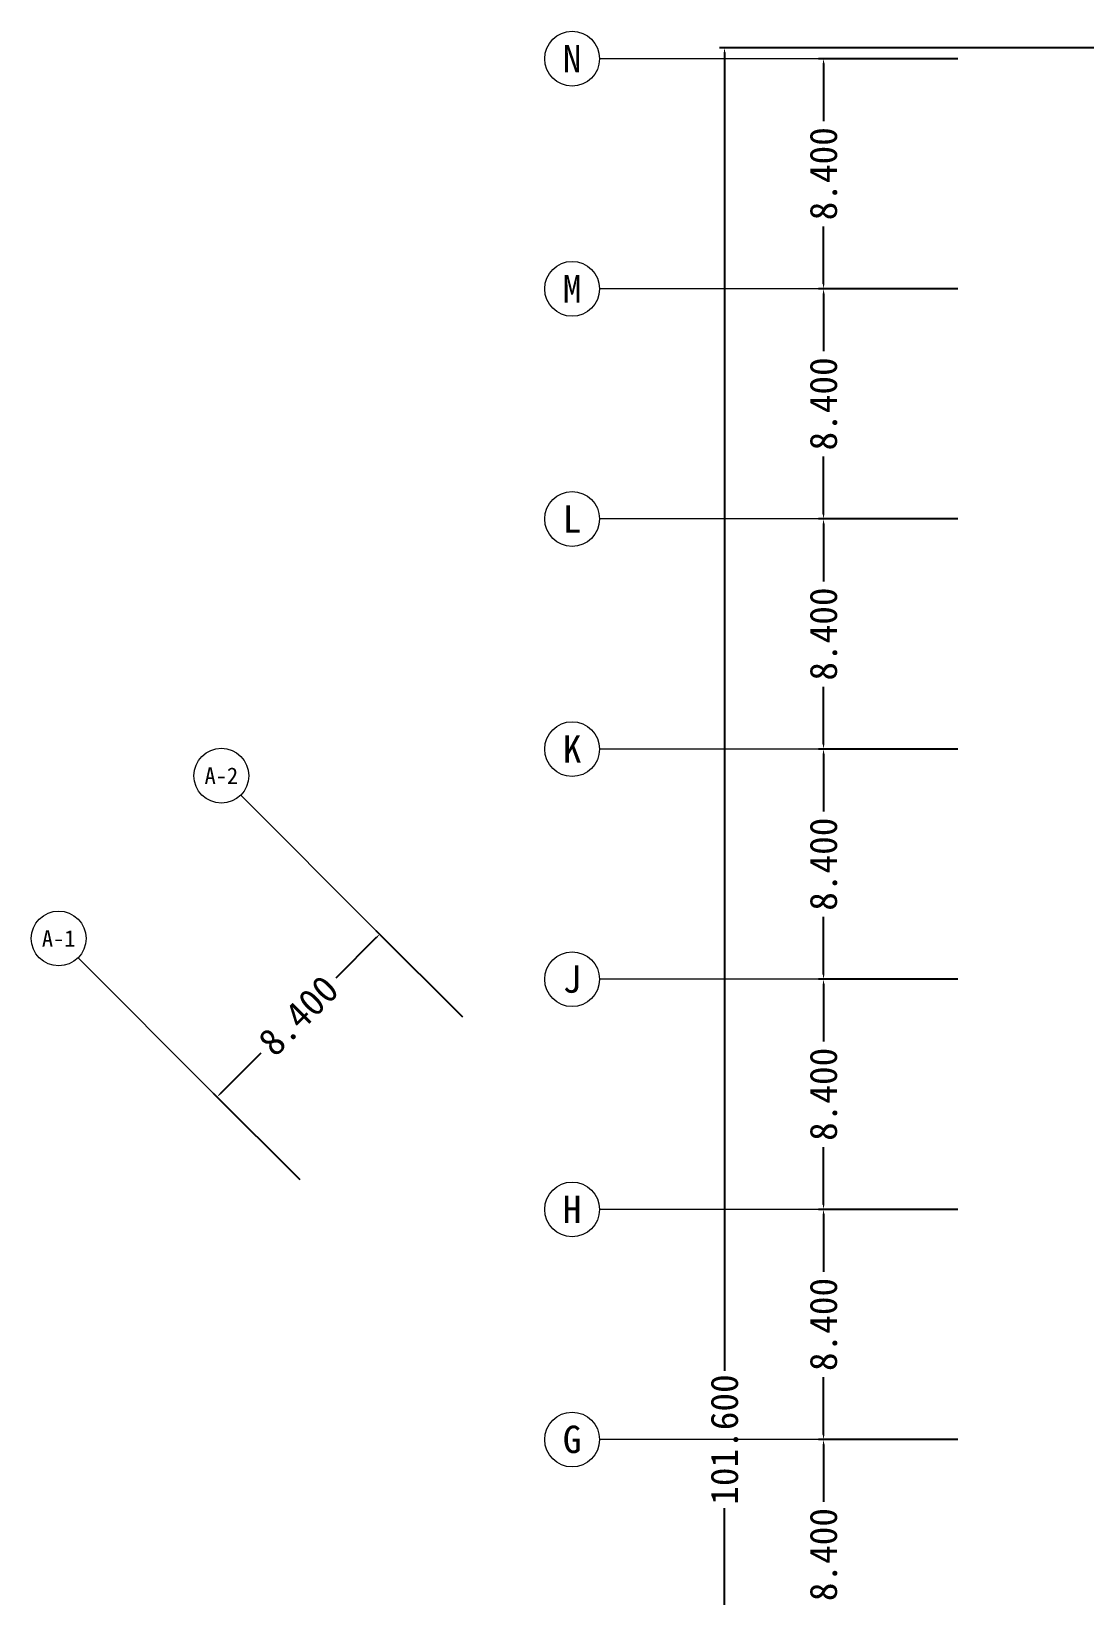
# Model space of a CAD drawing. Header units: metres. Extents: x -302 to 587, y -65 to 94.
# Drawn here: x -302.1 to -263.7, y 12.5 to 69.6 of the extents above; entities that cross this region are included whole.
import ezdxf

# ---------------------------------------------------------------- set-up
doc = ezdxf.new("R2010")
doc.units = ezdxf.units.M
doc.layers.add('PUB_TEXT', color=7, linetype='Continuous', lineweight=9)
doc.styles.add('mystyle', font='', dxfattribs={"height": 1})
doc.styles.get('mystyle').set_extended_font_data('SimSun')
doc.dimstyles.new('myyyy', dxfattribs={"dimtxt": 1, "dimasz": 0.18, "dimexe": 0.18, "dimexo": 0.0625, "dimgap": 0.09, "dimtad": 0, "dimtoh": 1, "dimdec": 3, "dimrnd": 0.001, "dimzin": 0, "dimdsep": 46, "dimtxsty": 'Standard', "dimcen": 0.09, "dimadec": 0, "dimazin": 0, "dimtfac": 1, "dimtdec": 3, "dimtofl": 0, "dimtmove": 0, "dimatfit": 3, "dimfxl": 1, "dimtolj": 1, "dimtzin": 0, "dimarcsym": 0})

# ---------------------------------------------------------------- blocks, each defined once
blk = doc.blocks.new('*D3')
at = {"layer": 'Defpoints', "color": 0, "ltscale": 0.05, "transparency": 16777216}
for p in [(-268.251, 68.56), (-273.217, 60.16), (-268.251, 60.16)]:
    blk.add_point(p, dxfattribs=at)
at = {"layer": 'PUB_TEXT', "color": 0, "lineweight": -2, "ltscale": 0.05, "transparency": 16777216}
for p, q in [((-268.314, 68.56), (-273.397, 68.56)), ((-273.217, 68.38), (-273.217, 66.283)), ((-273.217, 60.34), (-273.217, 62.436)), ((-268.314, 60.16), (-273.397, 60.16))]:
    blk.add_line(p, q, dxfattribs=at)
at = {"layer": 'PUB_TEXT', "color": 0, "ltscale": 0.05, "transparency": 16777216}
for points in [[(-273.247, 68.38), (-273.187, 68.38), (-273.217, 68.56)], [(-273.247, 60.34), (-273.187, 60.34), (-273.217, 60.16)]]:
    blk.add_solid(points, dxfattribs=at)
at = {"layer": 'PUB_TEXT', "color": 0, "ltscale": 0.05, "transparency": 16777216, "insert": (-273.217, 64.36), "char_height": 1, "attachment_point": 5, "rotation": 90}
blk.add_mtext('\\A1;8.400', dxfattribs=at)
blk = doc.blocks.new('*D4')
at = {"layer": 'Defpoints', "color": 0, "ltscale": 0.05, "transparency": 16777216}
for p in [(-268.251, 60.16), (-273.217, 51.76), (-268.251, 51.76)]:
    blk.add_point(p, dxfattribs=at)
at = {"layer": 'PUB_TEXT', "color": 0, "lineweight": -2, "ltscale": 0.05, "transparency": 16777216}
for p, q in [((-268.314, 60.16), (-273.397, 60.16)), ((-273.217, 59.98), (-273.217, 57.883)), ((-273.217, 51.94), (-273.217, 54.036)), ((-268.314, 51.76), (-273.397, 51.76))]:
    blk.add_line(p, q, dxfattribs=at)
at = {"layer": 'PUB_TEXT', "color": 0, "ltscale": 0.05, "transparency": 16777216}
for points in [[(-273.247, 59.98), (-273.187, 59.98), (-273.217, 60.16)], [(-273.247, 51.94), (-273.187, 51.94), (-273.217, 51.76)]]:
    blk.add_solid(points, dxfattribs=at)
at = {"layer": 'PUB_TEXT', "color": 0, "ltscale": 0.05, "transparency": 16777216, "insert": (-273.217, 55.96), "char_height": 1, "attachment_point": 5, "rotation": 90}
blk.add_mtext('\\A1;8.400', dxfattribs=at)
blk = doc.blocks.new('*D5')
at = {"layer": 'Defpoints', "color": 0, "ltscale": 0.05, "transparency": 16777216}
for p in [(-268.251, 51.76), (-273.217, 43.36), (-268.251, 43.36)]:
    blk.add_point(p, dxfattribs=at)
at = {"layer": 'PUB_TEXT', "color": 0, "lineweight": -2, "ltscale": 0.05, "transparency": 16777216}
for p, q in [((-268.314, 51.76), (-273.397, 51.76)), ((-273.217, 51.58), (-273.217, 49.483)), ((-273.217, 43.54), (-273.217, 45.636)), ((-268.314, 43.36), (-273.397, 43.36))]:
    blk.add_line(p, q, dxfattribs=at)
at = {"layer": 'PUB_TEXT', "color": 0, "ltscale": 0.05, "transparency": 16777216}
for points in [[(-273.247, 51.58), (-273.187, 51.58), (-273.217, 51.76)], [(-273.247, 43.54), (-273.187, 43.54), (-273.217, 43.36)]]:
    blk.add_solid(points, dxfattribs=at)
at = {"layer": 'PUB_TEXT', "color": 0, "ltscale": 0.05, "transparency": 16777216, "insert": (-273.217, 47.56), "char_height": 1, "attachment_point": 5, "rotation": 90}
blk.add_mtext('\\A1;8.400', dxfattribs=at)
blk = doc.blocks.new('*D6')
at = {"layer": 'Defpoints', "color": 0, "ltscale": 0.05, "transparency": 16777216}
for p in [(-268.251, 43.36), (-273.217, 34.96), (-268.251, 34.96)]:
    blk.add_point(p, dxfattribs=at)
at = {"layer": 'PUB_TEXT', "color": 0, "lineweight": -2, "ltscale": 0.05, "transparency": 16777216}
for p, q in [((-268.314, 43.36), (-273.397, 43.36)), ((-273.217, 43.18), (-273.217, 41.083)), ((-273.217, 35.14), (-273.217, 37.236)), ((-268.314, 34.96), (-273.397, 34.96))]:
    blk.add_line(p, q, dxfattribs=at)
at = {"layer": 'PUB_TEXT', "color": 0, "ltscale": 0.05, "transparency": 16777216}
for points in [[(-273.247, 43.18), (-273.187, 43.18), (-273.217, 43.36)], [(-273.247, 35.14), (-273.187, 35.14), (-273.217, 34.96)]]:
    blk.add_solid(points, dxfattribs=at)
at = {"layer": 'PUB_TEXT', "color": 0, "ltscale": 0.05, "transparency": 16777216, "insert": (-273.217, 39.16), "char_height": 1, "attachment_point": 5, "rotation": 90}
blk.add_mtext('\\A1;8.400', dxfattribs=at)
blk = doc.blocks.new('*D7')
at = {"layer": 'Defpoints', "color": 0, "ltscale": 0.05, "transparency": 16777216}
for p in [(-268.251, 34.96), (-273.217, 26.56), (-268.251, 26.56)]:
    blk.add_point(p, dxfattribs=at)
at = {"layer": 'PUB_TEXT', "color": 0, "lineweight": -2, "ltscale": 0.05, "transparency": 16777216}
for p, q in [((-268.314, 34.96), (-273.397, 34.96)), ((-273.217, 34.78), (-273.217, 32.683)), ((-273.217, 26.74), (-273.217, 28.836)), ((-268.314, 26.56), (-273.397, 26.56))]:
    blk.add_line(p, q, dxfattribs=at)
at = {"layer": 'PUB_TEXT', "color": 0, "ltscale": 0.05, "transparency": 16777216}
for points in [[(-273.247, 34.78), (-273.187, 34.78), (-273.217, 34.96)], [(-273.247, 26.74), (-273.187, 26.74), (-273.217, 26.56)]]:
    blk.add_solid(points, dxfattribs=at)
at = {"layer": 'PUB_TEXT', "color": 0, "ltscale": 0.05, "transparency": 16777216, "insert": (-273.217, 30.76), "char_height": 1, "attachment_point": 5, "rotation": 90}
blk.add_mtext('\\A1;8.400', dxfattribs=at)
blk = doc.blocks.new('*D8')
at = {"layer": 'Defpoints', "color": 0, "ltscale": 0.05, "transparency": 16777216}
for p in [(-268.251, 26.56), (-273.217, 18.16), (-268.251, 18.16)]:
    blk.add_point(p, dxfattribs=at)
at = {"layer": 'PUB_TEXT', "color": 0, "lineweight": -2, "ltscale": 0.05, "transparency": 16777216}
for p, q in [((-268.314, 26.56), (-273.397, 26.56)), ((-273.217, 26.38), (-273.217, 24.283)), ((-273.217, 18.34), (-273.217, 20.436)), ((-268.314, 18.16), (-273.397, 18.16))]:
    blk.add_line(p, q, dxfattribs=at)
at = {"layer": 'PUB_TEXT', "color": 0, "ltscale": 0.05, "transparency": 16777216}
for points in [[(-273.247, 26.38), (-273.187, 26.38), (-273.217, 26.56)], [(-273.247, 18.34), (-273.187, 18.34), (-273.217, 18.16)]]:
    blk.add_solid(points, dxfattribs=at)
at = {"layer": 'PUB_TEXT', "color": 0, "ltscale": 0.05, "transparency": 16777216, "insert": (-273.217, 22.36), "char_height": 1, "attachment_point": 5, "rotation": 90}
blk.add_mtext('\\A1;8.400', dxfattribs=at)
blk = doc.blocks.new('*D9')
at = {"layer": 'Defpoints', "color": 0, "ltscale": 0.05, "transparency": 16777216}
for p in [(-268.251, 18.16), (-273.217, 9.76), (-268.251, 9.76)]:
    blk.add_point(p, dxfattribs=at)
at = {"layer": 'PUB_TEXT', "color": 0, "lineweight": -2, "ltscale": 0.05, "transparency": 16777216}
for p, q in [((-268.314, 18.16), (-273.397, 18.16)), ((-273.217, 17.98), (-273.217, 15.883)), ((-273.217, 9.94), (-273.217, 12.036)), ((-268.314, 9.76), (-273.397, 9.76))]:
    blk.add_line(p, q, dxfattribs=at)
at = {"layer": 'PUB_TEXT', "color": 0, "ltscale": 0.05, "transparency": 16777216}
for points in [[(-273.247, 17.98), (-273.187, 17.98), (-273.217, 18.16)], [(-273.247, 9.94), (-273.187, 9.94), (-273.217, 9.76)]]:
    blk.add_solid(points, dxfattribs=at)
at = {"layer": 'PUB_TEXT', "color": 0, "ltscale": 0.05, "transparency": 16777216, "insert": (-273.217, 13.96), "char_height": 1, "attachment_point": 5, "rotation": 90}
blk.add_mtext('\\A1;8.400', dxfattribs=at)
blk = doc.blocks.new('*D15')
at = {"layer": 'Defpoints', "color": 0, "ltscale": 3, "transparency": 16777216}
for p in [(-276.833, 68.96), (-254.186, 68.96), (-228.186, -32.64)]:
    blk.add_point(p, dxfattribs=at)
at = {"layer": 'PUB_TEXT', "color": 0, "lineweight": -2, "ltscale": 3, "transparency": 16777216}
for p, q in [((-254.249, 68.96), (-277.013, 68.96)), ((-276.833, 68.78), (-276.833, 20.666)), ((-276.833, -32.46), (-276.833, 15.653)), ((-228.249, -32.64), (-277.013, -32.64))]:
    blk.add_line(p, q, dxfattribs=at)
at = {"layer": 'PUB_TEXT', "color": 0, "ltscale": 3, "transparency": 16777216}
for points in [[(-276.863, 68.78), (-276.803, 68.78), (-276.833, 68.96)], [(-276.863, -32.46), (-276.803, -32.46), (-276.833, -32.64)]]:
    blk.add_solid(points, dxfattribs=at)
at = {"layer": 'PUB_TEXT', "color": 0, "ltscale": 3, "transparency": 16777216, "insert": (-276.833, 18.16), "char_height": 1, "attachment_point": 5, "rotation": 90}
blk.add_mtext('\\A1;101.600', dxfattribs=at)
blk = doc.blocks.new('*D26')
at = {"layer": 'Defpoints', "color": 0, "ltscale": 3, "transparency": 16777216}
for p in [(-286.346, 33.53), (-295.36, 30.665), (-292.285, 27.591)]:
    blk.add_point(p, dxfattribs=at)
at = {"layer": 'PUB_TEXT', "color": 0, "lineweight": -2, "ltscale": 3, "transparency": 16777216}
for p, q in [((-286.39, 33.574), (-289.548, 36.732)), ((-289.548, 36.478), (-291.03, 34.995)), ((-295.233, 30.793), (-293.75, 32.275)), ((-292.33, 27.635), (-295.487, 30.793))]:
    blk.add_line(p, q, dxfattribs=at)
at = {"layer": 'PUB_TEXT', "color": 0, "ltscale": 3, "transparency": 16777216}
for points in [[(-289.569, 36.499), (-289.526, 36.456), (-289.42, 36.605)], [(-295.254, 30.814), (-295.212, 30.771), (-295.36, 30.665)]]:
    blk.add_solid(points, dxfattribs=at)
at = {"layer": 'PUB_TEXT', "color": 0, "ltscale": 3, "transparency": 16777216, "insert": (-292.39, 33.635), "char_height": 1, "attachment_point": 5, "rotation": 45}
blk.add_mtext('\\A1;8.400', dxfattribs=at)

msp = doc.modelspace()

# ---------------------------------------------------------------- linework, layer by layer
at = {"layer": 'PUB_TEXT', "ltscale": 3}
for p, q in [((-273.3973, 68.5598), (-281.3973, 68.5598)), ((-273.3973, 60.1598), (-281.3973, 60.1598)), ((-273.3973, 51.7598), (-281.3973, 51.7598)), ((-273.3973, 43.3598), (-281.3973, 43.3598)), ((-294.4974, 41.682), (-289.5477, 36.7322)), ((-300.4371, 35.7423), (-295.4874, 30.7925)), ((-273.3973, 34.9598), (-281.3973, 34.9598)), ((-273.3973, 26.5598), (-281.3973, 26.5598)), ((-273.3973, 18.1598), (-281.3973, 18.1598))]:
    msp.add_line(p, q, dxfattribs=at)
for centre in [(-282.3973, 68.5598), (-282.3973, 60.1598), (-282.3973, 51.7598), (-282.3973, 43.3598), (-295.2045, 42.3891), (-301.1442, 36.4494), (-282.3973, 34.9598), (-282.3973, 26.5598), (-282.3973, 18.1598)]:
    msp.add_circle(centre, 1, dxfattribs=at)

# ---------------------------------------------------------------- texts
at = {"layer": 'PUB_TEXT', "ltscale": 3, "attachment_point": 5, "style": 'mystyle'}
for s, width, insert, char_height in [('N', 1.774604, (-282.3973, 68.5598), 1), ('M', 1.774604, (-282.3973, 60.1598), 1), ('L', 1.774604, (-282.3973, 51.7598), 1), ('K', 1.774604, (-282.3973, 43.3598), 1), ('{\\fSimSun|b0|i0|c134|p2;A-}2', 2.350701, (-295.2045, 42.3891), 0.6), ('A-1', 2.350701, (-301.1442, 36.4494), 0.6), ('J', 1.774604, (-282.3973, 34.9598), 1), ('H', 1.774604, (-282.3973, 26.5598), 1), ('G', 1.774604, (-282.3973, 18.1598), 1)]:
    msp.add_mtext_dynamic_manual_height_columns(s, width=width, gutter_width=5, heights=[0], dxfattribs=dict(at, insert=insert, char_height=char_height))

# ---------------------------------------------------------------- dimensions: what is measured, and where the dimension line sits
at = {"layer": 'PUB_TEXT', "ltscale": 3}
dim = msp.add_linear_dim(base=(-276.8327, 68.9598), p1=(-228.1864, -32.6402), p2=(-254.1864, 68.9598), angle=270, dimstyle='myyyy', dxfattribs=at)
dim.commit()
dim.dimension.update_dxf_attribs({"geometry": '*D15', "text_midpoint": (-276.8327, 18.1598)})
at = {"layer": 'PUB_TEXT', "ltscale": 0.05}
for base, p1, p2, picture, middle in [((-273.2173, 60.1598), (-268.2514, 68.5598), (-268.2514, 60.1598), '*D3', (-273.2173, 64.3598)), ((-273.2173, 51.7598), (-268.2514, 60.1598), (-268.2514, 51.7598), '*D4', (-273.2173, 55.9598)), ((-273.2173, 43.3598), (-268.2514, 51.7598), (-268.2514, 43.3598), '*D5', (-273.2173, 47.5598)), ((-273.2173, 34.9598), (-268.2514, 43.3598), (-268.2514, 34.9598), '*D6', (-273.2173, 39.1598)), ((-273.2173, 26.5598), (-268.2514, 34.9598), (-268.2514, 26.5598), '*D7', (-273.2173, 30.7598)), ((-273.2173, 18.1598), (-268.2514, 26.5598), (-268.2514, 18.1598), '*D8', (-273.2173, 22.3598)), ((-273.2173, 9.7598), (-268.2514, 18.1598), (-268.2514, 9.7598), '*D9', (-273.2173, 13.9598))]:
    dim = msp.add_linear_dim(base=base, p1=p1, p2=p2, angle=270, dimstyle='myyyy', dxfattribs=at)
    dim.commit()
    dim.dimension.update_dxf_attribs({"geometry": picture, "text_midpoint": middle})
at = {"layer": 'PUB_TEXT', "ltscale": 3}
dim = msp.add_aligned_dim(p1=(-286.3457, 33.5302), p2=(-292.2854, 27.5905), distance=-4.3483, dimstyle='myyyy', dxfattribs=at)
dim.commit()
dim.dimension.update_dxf_attribs({"geometry": '*D26', "text_midpoint": (-292.3903, 33.6351)})

doc.saveas('drawing.dxf')
